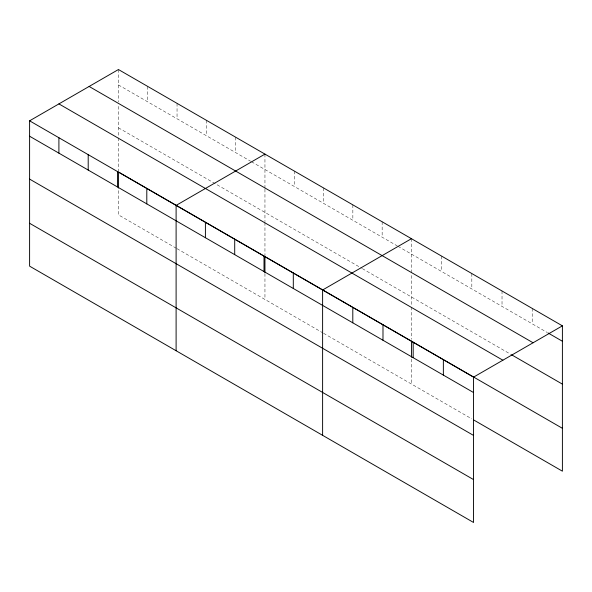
<?xml version="1.0" encoding="UTF-8"?>
<svg xmlns="http://www.w3.org/2000/svg" width="592" height="592" viewBox="0 0 592 592"><rect width="100%" height="100%" fill="white"/><g stroke="black" fill="none" stroke-linecap="round" stroke-linejoin="round"><path stroke-width="0.44" stroke-dasharray="2.96 2.22" d="M118.444 84.937L250.697 161.29M251.489 161.742L397.202 245.872M397.994 246.331L547.304 332.534M118.444 127.813L361.564 268.176M362.356 268.635L510.763 354.312M176.253 248.24L118.444 214.866L118.444 189.854M177.045 248.699L322.758 332.822M323.55 333.281L471.831 418.892M532.208 308.41L532.208 323.817M502.023 290.983L502.023 306.39M471.831 273.556L471.831 288.963M441.647 256.121L441.647 271.528M411.455 238.694L411.455 273.756M411.455 275.539L411.455 306.182M411.455 307.1L411.455 339.312M411.455 359.018L411.455 384.03M382.151 221.778L382.151 237.185M352.854 204.862L352.854 220.268M323.55 187.945L323.55 203.352M294.254 171.029L294.254 186.436M264.95 154.112L264.95 188.278M264.95 189.166L264.95 221.6M264.95 222.518L264.95 255.648M264.95 273.541L264.95 299.448M235.653 137.196L235.653 152.603M206.349 120.28L206.349 135.686M177.045 103.363L177.045 118.77M147.748 86.447L147.748 101.854M118.444 69.53L118.444 101.905M118.444 106.375L118.444 137.011M118.444 137.936L118.444 171.066"/><path stroke-width="0.89" d="M29.6 120.82L473.556 377.134L473.556 522.47L29.6 266.156L29.6 120.82L118.444 69.53L562.4 325.844L562.4 471.18L473.422 419.809M264.95 154.112L176.105 205.409L176.105 350.738M411.455 238.694L322.61 289.991L322.61 435.327M473.556 377.134L562.4 325.844M548.103 332.993L562.4 341.251M89.126 86.454L533.081 342.768M511.555 354.771L562.4 384.127M58.919 103.896L502.874 360.21M562.4 428.305L118.444 171.983L118.444 188.064M29.6 136.227L473.556 392.54M29.6 179.102L473.556 435.423M29.6 223.28L473.556 479.594M443.364 359.707L443.364 375.113M413.179 342.28L413.179 357.686M411.455 341.155L411.455 357.235M382.987 324.845L382.987 340.252M352.802 307.418L352.802 322.825M293.306 273.075L293.306 288.482M264.95 256.573L264.95 272.646M264.01 256.158L264.01 271.565M234.706 239.242L234.706 254.649M205.409 222.326L205.409 237.732M146.801 188.493L146.801 203.892M117.505 171.569L117.505 186.976M88.201 154.653L88.201 170.059M58.904 137.736L58.904 153.143"/></g></svg>
